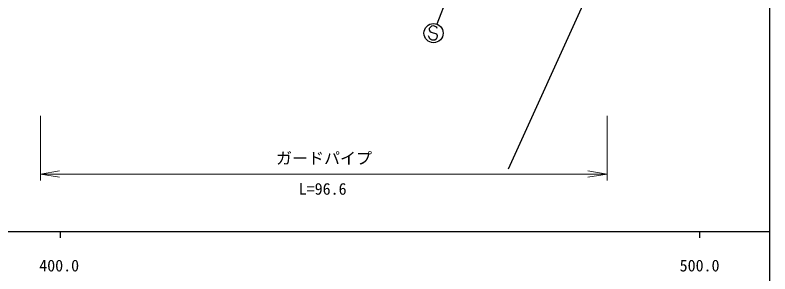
# Model space of a CAD drawing. Units: millimetres at full size, sheet at 1:1000; details may follow other scales. Extents: x 40000 to 680000, y 20000 to 380000.
# Drawn here: x 460951 to 579000, y 198357 to 238822 of the extents above; entities that cross this region are included whole.
import ezdxf
from ezdxf.enums import TextEntityAlignment as Align

# ---------------------------------------------------------------- set-up
doc = ezdxf.new("R2010")
doc.units = ezdxf.units.MM
doc.header["$LTSCALE"] = 1000
for name, color, linetype, lineweight in [('M-BMK-OTRS', 5, 'Continuous', 25), ('M-STR-HTXT', 7, 'Continuous', 13), ('M-STR-STRC', 7, 'Continuous', 25), ('M-TTL-BAND', 7, 'Continuous', 25)]:
    doc.layers.add(name, color=color, linetype=linetype, lineweight=lineweight)
doc.styles.add('ＭＳ ゴシック', font='')
doc.styles.get('ＭＳ ゴシック').set_extended_font_data('MS Gothic')

# ---------------------------------------------------------------- blocks, each defined once
blk = doc.blocks.new('open_arrow')
at = {"color": 0, "linetype": 'Continuous', "lineweight": -2}
blk.add_lwpolyline([(7.5, 1.25), (0, 0), (7.5, -1.25)], dxfattribs=at)

msp = doc.modelspace()

# ---------------------------------------------------------------- linework, layer by layer
at = {"layer": 'M-BMK-OTRS'}
msp.add_line((556653, 255724), (538052, 214748), dxfattribs=at)
at = {"layer": 'M-STR-HTXT'}
for p, q in [((464921, 223051), (464921, 212967)), ((553529, 223051), (553529, 212967)), ((464921, 213967), (553529, 213967))]:
    msp.add_line(p, q, dxfattribs=at)
at = {"layer": 'M-STR-STRC'}
for p, q in [((535837, 260566), (526910, 237409)), ((525710, 236729), (525686, 236559)), ((525686, 236559), (525815, 236285)), ((525903, 236937), (525710, 236729)), ((525815, 236285), (526041, 236175)), ((526100, 237077), (525903, 236937)), ((526041, 236175), (526839, 235893)), ((526349, 237127), (526100, 237077)), ((526522, 237102), (526349, 237127)), ((526739, 236994), (526522, 237102)), ((526904, 236882), (526739, 236994)), ((526955, 236715), (526904, 236882)), ((525690, 235397), (525631, 235562)), ((525816, 235130), (525690, 235397)), ((525971, 235020), (525816, 235130)), ((526190, 234907), (525971, 235020)), ((526622, 234925), (526370, 234882)), ((526809, 235069), (526622, 234925)), ((526915, 235293), (526809, 235069)), ((526839, 235893), (526960, 235634)), ((526960, 235634), (526915, 235293)), ((526370, 234882), (526190, 234907))]:
    msp.add_line(p, q, dxfattribs=at)
msp.add_circle((526396, 236000), 1500, dxfattribs=at)
at = {"layer": 'M-TTL-BAND'}
for p, q in [((579000, 20000), (579000, 370000)), ((40000, 205000), (579000, 205000)), ((468000, 205000), (468000, 204000)), ((568000, 205000), (568000, 204000))]:
    msp.add_line(p, q, dxfattribs=at)

# ---------------------------------------------------------------- block references
at = {"layer": 'M-STR-HTXT', "xscale": 400, "yscale": 400}
msp.add_blockref('open_arrow', (464921, 213967), dxfattribs=at)
at = {"layer": 'M-STR-HTXT', "xscale": 400, "yscale": 400, "rotation": 180}
msp.add_blockref('open_arrow', (553529, 213967), dxfattribs=at)

# ---------------------------------------------------------------- texts
at = {"layer": 'M-STR-HTXT', "style": 'ＭＳ ゴシック'}
msp.add_text('ガードパイプ', height=1833, dxfattribs=at).set_placement((509269, 216441), align=Align.MIDDLE_CENTER)
msp.add_text('L=96.6', height=1833, dxfattribs=at).set_placement((509052, 210188), align=Align.BOTTOM_CENTER)
at = {"layer": 'M-TTL-BAND', "style": 'ＭＳ ゴシック'}
for s, p in [('400.0', (467844, 198195)), ('500.0', (568000, 198195))]:
    msp.add_text(s, height=1833, dxfattribs=at).set_placement(p, align=Align.BOTTOM_CENTER)

doc.saveas('drawing.dxf')
